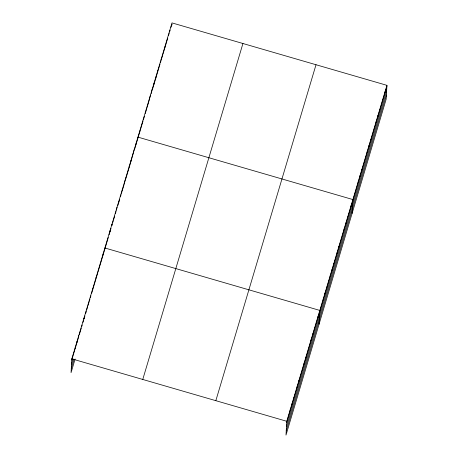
<?xml version="1.0" encoding="UTF-8"?>
<svg xmlns="http://www.w3.org/2000/svg" width="458" height="458" viewBox="0 0 458 458"><rect width="100%" height="100%" fill="white"/><g stroke="black" fill="none" stroke-linecap="round" stroke-linejoin="round"><path stroke-width="0.69" d="M386.947 85.343L286.765 421.291L285.992 435.1L386.174 99.151L386.947 85.343L172.008 22.9L71.826 358.849L71.053 372.657L75.112 359.043M75.244 348.32L75.307 347.181M76.984 342.487L77.047 341.342M78.724 336.653L78.787 335.508M84.009 318.007L83.94 319.146L84.907 315.905M85.749 312.167L85.68 313.312L86.264 311.366M87.421 307.478L87.484 306.333M92.642 289.971L92.705 288.832M94.445 282.992L94.382 284.137L95.928 278.951M96.186 277.159L96.123 278.304L97.863 272.47M101.344 260.797L101.407 259.657M103.084 254.963L103.147 253.818M110.04 231.622L110.103 230.483M111.844 224.643L111.781 225.788L112.359 223.847M117.065 207.142L116.424 210.228M118.742 202.447L118.805 201.308M120.546 195.474L120.483 196.614L121.061 194.673M122.286 189.635L122.223 190.78L123.963 184.946M125.767 177.967L124.152 184.299M127.439 173.273L127.507 172.134M129.248 166.3L129.179 167.439L130.73 162.252M130.982 160.46L130.919 161.605L134.463 148.793M132.66 155.772L132.723 154.627M136.141 144.098L136.203 142.959M139.736 131.108L139.673 132.253L141.264 126.912M141.528 125.097L141.465 126.242L143.062 120.901M150.493 95.041L148.839 101.527M152.285 89.029L151.226 93.512M154.014 84.163L154.077 83.018M155.806 78.146L155.869 77.007M157.598 72.135L157.666 70.996M159.458 64.984L159.395 66.124L159.991 64.12M161.187 60.113L161.25 58.968M164.834 46.945L164.771 48.09L166.563 42.079M171.882 25.087L171.939 24.045L170.943 27.383M288.443 416.597L288.506 415.452M290.183 410.763L290.246 409.618M291.923 404.929L291.986 403.784M293.664 399.09L293.727 397.95M295.404 393.256L295.467 392.117M297.145 387.422L297.208 386.277M298.885 381.588L298.948 380.443M300.62 375.755L300.688 374.61M302.36 369.915L302.429 368.776M304.101 364.081L304.164 362.942M305.841 358.248L305.904 357.103M307.581 352.414L307.644 351.269M309.322 346.58L309.385 345.435M311.062 340.746L311.125 339.601M312.803 334.907L312.866 333.767M314.543 329.073L314.606 327.928M316.283 323.239L316.346 322.094M318.024 317.405L318.087 316.26M319.054 324.235L319.827 310.427L104.888 247.984L104.819 249.129L106.559 243.295M321.505 305.732L321.568 304.593M323.239 299.898L323.308 298.753M324.98 294.065L325.048 292.92M326.72 288.231L326.783 287.086M328.46 282.397L328.523 281.252M330.201 276.558L330.264 275.418M331.941 270.724L332.004 269.579M333.682 264.89L333.745 263.745M335.422 259.056L335.485 257.911M337.162 253.222L337.225 252.077M338.903 247.383L338.966 246.244M340.643 241.549L340.706 240.404M342.384 235.715L342.447 234.57M344.118 229.882L344.187 228.737M345.859 224.048L345.927 222.903M347.599 218.208L347.662 217.069M349.34 212.375L349.402 211.23M351.08 206.541L351.143 205.396M352.11 213.376L352.883 199.562L137.944 137.125L137.881 138.264L139.472 132.923M354.612 194.696L354.675 193.551M356.404 188.685L356.467 187.54M358.196 182.673L358.265 181.528M359.994 176.656L360.057 175.517M361.786 170.645L361.849 169.506M363.578 164.634L363.641 163.495M365.37 158.623L365.432 157.478M367.161 152.611L367.224 151.466M368.953 146.6L369.016 145.455M370.745 140.589L370.814 139.444M372.537 134.578L372.606 133.433M374.335 128.566L374.398 127.421M376.127 122.555L376.19 121.41M377.919 116.544L377.982 115.399M379.711 110.533L379.774 109.388M381.503 104.521L381.566 103.376M383.294 98.504L383.357 97.365M385.086 92.493L385.155 91.354M71.763 359.994L73.503 354.16M73.698 353.507L78.53 337.3M79.303 334.706L80.465 330.819M80.654 330.172L81.238 328.226M81.621 326.926L82.205 324.985M82.978 322.392L83.556 320.445M86.648 310.072L87.232 308.125M88.005 305.532L89.161 301.645M89.356 300.998L89.934 299.051M90.323 297.752L90.902 295.811M91.674 293.217L94.188 284.784M98.058 271.823L99.604 266.636M99.798 265.983L104.63 249.776M106.754 242.648L108.3 237.462M109.073 234.868L111.008 228.382M112.748 222.548L113.326 220.601M113.716 219.308L114.683 216.067M115.456 213.474L116.034 211.527M117.775 205.694L119.71 199.207M121.45 193.373L122.028 191.427M125.893 178.46L128.99 168.092M134.595 149.285L137.686 138.917M143.457 119.561L144.453 116.223M145.249 113.55L146.846 108.208M147.041 107.538L148.638 102.197M152.623 88.835L159.195 66.794M160.392 62.786L160.987 60.782M161.783 58.109L162.779 54.771M162.979 54.101L164.571 48.76M166.764 41.409L167.76 38.071M168.555 35.398L169.151 33.394M169.552 32.06L170.147 30.056M71.528 364.173L73.074 358.986M71.288 368.478L73.996 359.404M142.759 379.453L242.935 43.504M215.838 400.681L316.014 64.733M286.702 422.431L386.884 86.482M286.468 426.61L386.649 90.661M286.227 430.921L386.409 94.972M71.826 358.849L286.765 421.291"/></g></svg>
